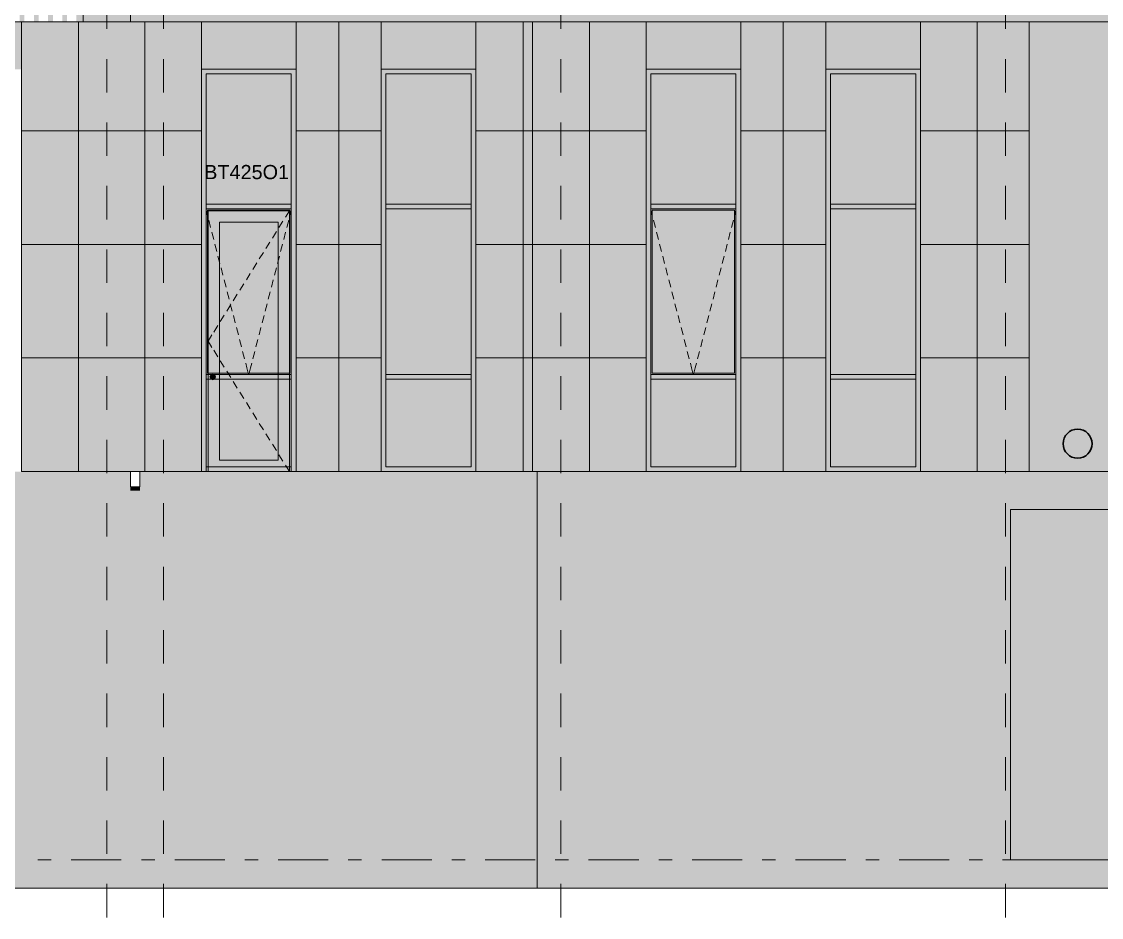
# Model space of a CAD drawing. Header units: millimetres. Extents: x 1499747 to 4230374, y -28481 to 441852.
# Drawn here: x 4117362 to 4128775, y 359120 to 368581 of the extents above; entities that cross this region are included whole.
import ezdxf

# ---------------------------------------------------------------- set-up
doc = ezdxf.new("R2010")
doc.units = ezdxf.units.MM
doc.header["$MEASUREMENT"] = 0
doc.layers.add('Чертеж и Рисунок', color=7, linetype='Continuous')
doc.styles.add('РЎР“Р•РќР•Р\xa0Р\x98Р\xa0_РЎРўР\x98Р›Р¬_2', font='')
doc.styles.get('РЎР“Р•РќР•Р\xa0Р\x98Р\xa0_РЎРўР\x98Р›Р¬_2').set_extended_font_data('GOST Common', italic=True)

# ---------------------------------------------------------------- blocks, each defined once
blk = doc.blocks.new('zw$719B')
at = {"layer": 'Чертеж и Рисунок', "linetype": 'Continuous', "lineweight": 0, "true_color": 0x2e2e2e}
for points in [[(0, 3300), (50, 3300), (50, 4200), (0, 4250)], [(500, 4250), (0, 4250), (50, 4200), (500, 4200)], [(500, 4250), (500, 4200), (950, 4200), (1000, 4250)], [(1000, 3300), (1000, 4250), (950, 4200), (950, 3300)], [(0, 2800), (50, 2800), (50, 3300), (0, 3300)], [(1000, 2800), (1000, 3300), (950, 3300), (950, 2800)], [(0, 2400), (50, 2400), (50, 2800), (0, 2800)], [(500, 2825), (50, 2825), (50, 2775), (500, 2775)], [(50, 2775), (70, 2755), (930, 2755), (950, 2775)], [(50, 0), (70, 0), (70, 2755), (50, 2775)], [(70, 2755), (190, 2635), (810, 2635), (930, 2755)], [(950, 2775), (950, 2825), (500, 2825), (500, 2775)], [(930, 0), (930, 2755), (810, 2635), (810, 120)], [(950, 0), (950, 2775), (930, 2755), (930, 0)], [(1000, 2400), (1000, 2800), (950, 2800), (950, 2400)], [(0, 1000), (50, 1000), (50, 2400), (0, 2400)], [(1000, 1000), (1000, 2400), (950, 2400), (950, 1000)], [(105, 1015), (120, 1021), (120, 1030), (99, 1021)], [(120, 1021), (135, 1015), (141, 1021), (120, 1030)], [(0, 0), (50, 0), (50, 1000), (0, 1000)], [(99, 1000), (105, 1015), (99, 1021), (90, 1000)], [(105, 985), (99, 1000), (90, 1000), (99, 979)], [(104, 1000), (109, 1012), (105, 1015), (99, 1000)], [(109, 989), (104, 1000), (99, 1000), (105, 985)], [(120, 979), (105, 985), (99, 979), (120, 970)], [(109, 1000), (112, 1008), (109, 1012), (104, 1000)], [(112, 992), (109, 1000), (104, 1000), (109, 989)], [(109, 1012), (120, 1016), (120, 1021), (105, 1015)], [(120, 984), (109, 989), (105, 985), (120, 979)], [(112, 1008), (120, 1011), (120, 1016), (109, 1012)], [(120, 989), (112, 992), (109, 989), (120, 984)], [(113, 1008), (110, 1000), (113, 993), (119, 990), (119, 1010)], [(119, 1010), (121, 1010), (120, 1011)], [(122, 1007), (122, 1010), (119, 1010), (119, 1007)], [(122, 1000), (122, 1007), (119, 1007), (119, 1000)], [(122, 993), (122, 1000), (119, 1000), (119, 993)], [(122, 990), (122, 993), (119, 993), (119, 990)], [(119, 990), (120, 990), (121, 990)], [(120, 1016), (132, 1012), (135, 1015), (120, 1021)], [(120, 1011), (128, 1008), (132, 1012), (120, 1016)], [(128, 992), (120, 989), (120, 984), (132, 989)], [(132, 989), (120, 984), (120, 979), (135, 985)], [(135, 985), (120, 979), (120, 970), (141, 979)], [(122, 1010), (122, 990), (127, 993), (131, 1000), (127, 1008)], [(128, 1008), (131, 1000), (136, 1000), (132, 1012)], [(131, 1000), (128, 992), (132, 989), (136, 1000)], [(132, 1012), (136, 1000), (141, 1000), (135, 1015)], [(136, 1000), (132, 989), (135, 985), (141, 1000)], [(135, 1015), (141, 1000), (150, 1000), (141, 1021)], [(141, 1000), (135, 985), (141, 979), (150, 1000)], [(1000, 0), (1000, 1000), (950, 1000), (950, 0)], [(930, 0), (810, 120), (190, 120), (70, 0)]]:
    blk.add_hatch(color=250, dxfattribs=at).paths.add_polyline_path(points)
at = {"layer": 'Чертеж и Рисунок', "linetype": 'Continuous', "lineweight": 0, "true_color": 0x84adf9}
for points in [[(950, 4200), (50, 4200), (50, 2825), (950, 2825), (950, 3300)], [(190, 120), (810, 120), (810, 2635), (190, 2635)]]:
    blk.add_hatch(color=161, dxfattribs=at).paths.add_polyline_path(points)
at = {"layer": 'Чертеж и Рисунок', "linetype": 'Continuous', "lineweight": 0, "true_color": 0x2e2e2e}
h = blk.add_hatch(color=250, dxfattribs=at)
h.paths.add_polyline_path([(70, 2755), (70, 0), (190, 120), (190, 2635)])
h.paths.add_polyline_path([(90, 1000), (99, 1021), (120, 1030), (141, 1021), (150, 1000), (141, 979), (120, 970), (99, 979)], flags=0)
h = blk.add_hatch(color=250, dxfattribs=at)
h.paths.add_polyline_path([(109, 1000), (112, 992), (120, 989), (128, 992), (131, 1000), (128, 1008), (120, 1011), (112, 1008)])
h.paths.add_polyline_path([(110, 1000), (113, 1008), (119, 1010), (119, 1010), (119, 1010), (120, 1011), (121, 1010), (122, 1010), (122, 1010), (127, 1008), (131, 1000), (127, 993), (122, 990), (122, 990), (121, 990), (120, 990), (119, 990), (119, 990), (119, 990), (113, 993)], flags=0)
at = {"layer": 'Чертеж и Рисунок', "color": 7, "linetype": 'Continuous', "lineweight": 5}
for points in [[(0, 0), (0, 4250)], [(0, 4250), (1000, 4250)], [(1000, 4250), (1000, 0)], [(50, 3300), (50, 4200)], [(500, 4200), (50, 4200)], [(950, 4200), (500, 4200)], [(950, 3300), (950, 4200)], [(50, 2825), (50, 3300)], [(950, 2825), (950, 3300)], [(50, 2800), (50, 2825)], [(50, 2825), (500, 2825)], [(50, 2775), (50, 2800)], [(50, 2775), (500, 2775)], [(50, 2400), (50, 2775)], [(930, 2755), (70, 2755)], [(70, 2755), (70, 0)], [(500, 2825), (950, 2825)], [(500, 2775), (950, 2775)], [(930, 0), (930, 2755)], [(950, 2800), (950, 2825)], [(950, 2775), (950, 2800)], [(950, 2400), (950, 2775)], [(190, 2635), (810, 2635)], [(190, 120), (190, 2635)], [(810, 2635), (810, 120)], [(50, 1000), (50, 2400)], [(950, 1000), (950, 2400)], [(120, 1030), (99, 1021)], [(141, 1021), (120, 1030)], [(50, 0), (50, 1000)], [(99, 1021), (90, 1000)], [(90, 1000), (99, 979)], [(99, 979), (120, 970)], [(112, 1008), (109, 1000)], [(109, 1000), (112, 992)], [(113, 1008), (110, 1000)], [(110, 1000), (113, 993)], [(120, 1011), (112, 1008)], [(112, 992), (120, 989)], [(119, 1010), (113, 1008)], [(113, 993), (119, 990)], [(120, 1011), (119, 1010)], [(119, 1007), (119, 1010)], [(119, 1010), (119, 1010)], [(121, 1010), (119, 1010)], [(119, 1000), (119, 1007)], [(119, 993), (119, 1000)], [(119, 990), (119, 993)], [(119, 990), (120, 990)], [(119, 990), (119, 990)], [(121, 990), (119, 990)], [(121, 1010), (120, 1011)], [(128, 1008), (120, 1011)], [(120, 989), (128, 992)], [(120, 990), (121, 990)], [(120, 970), (141, 979)], [(122, 1010), (121, 1010)], [(122, 990), (121, 990)], [(127, 1008), (122, 1010)], [(122, 1007), (122, 1010)], [(122, 1000), (122, 1007)], [(122, 993), (122, 1000)], [(122, 990), (127, 993)], [(122, 990), (122, 993)], [(131, 1000), (127, 1008)], [(127, 993), (131, 1000)], [(131, 1000), (128, 1008)], [(128, 992), (131, 1000)], [(150, 1000), (141, 1021)], [(141, 979), (150, 1000)], [(950, 0), (950, 1000)], [(810, 120), (190, 120)], [(50, 0), (0, 0)], [(50, 0), (70, 0)], [(70, 0), (930, 0)], [(930, 0), (950, 0)], [(950, 0), (1000, 0)]]:
    blk.add_lwpolyline(points, dxfattribs=at)
at = {"layer": 'Чертеж и Рисунок', "color": 23, "linetype": 'Continuous', "lineweight": 5, "true_color": 0xbf8080}
for points in [[(930, 2755), (888, 2687)], [(861, 2645), (819, 2577)], [(792, 2535), (750, 2467)], [(723, 2424), (681, 2356)], [(655, 2314), (612, 2246)], [(586, 2204), (543, 2136)], [(517, 2093), (475, 2026)], [(448, 1983), (406, 1915)], [(379, 1873), (337, 1805)], [(310, 1763), (268, 1695)], [(242, 1652), (199, 1584)], [(173, 1542), (130, 1474)], [(112, 1445), (70, 1378)], [(112, 1310), (70, 1378)], [(173, 1213), (130, 1281)], [(242, 1103), (199, 1171)], [(310, 993), (268, 1060)], [(379, 882), (337, 950)], [(448, 772), (406, 840)], [(517, 662), (475, 730)], [(586, 551), (543, 619)], [(655, 441), (612, 509)], [(723, 331), (681, 399)], [(792, 221), (750, 288)], [(861, 110), (819, 178)], [(930, 0), (888, 68)]]:
    blk.add_lwpolyline(points, dxfattribs=at)
at = {"layer": 'Чертеж и Рисунок', "color": 1, "linetype": 'Continuous', "lineweight": 0}
blk.add_lwpolyline([(247, 0), (388, 0)], dxfattribs=at)

msp = doc.modelspace()

# ---------------------------------------------------------------- hatches: boundary and pattern name
at = {"layer": 'Чертеж и Рисунок', "linetype": 'Continuous', "lineweight": 0, "true_color": 0xffffff}
for points in [[(4105092.69986, 369078.36428), (4105023.09975, 369078.36428), (4105023.09975, 368578.36352), (4118012.7196, 368578.36352), (4118012.7196, 369078.36428), (4117942.71949, 369078.36428), (4117942.71949, 368583.76352), (4117842.71934, 368583.76352), (4117842.71934, 369078.36428), (4117792.71926, 369078.36428), (4117792.71926, 368583.76352), (4117692.71911, 368583.76352), (4117692.71911, 369078.36428), (4117642.71903, 369078.36428), (4117642.71903, 368583.76352), (4117542.71888, 368583.76352), (4117542.71888, 369078.36428), (4117492.7188, 369078.36428), (4117492.7188, 368583.76352), (4117392.71865, 368583.76352), (4117392.71865, 369078.36428), (4117342.71857, 369078.36428), (4117342.71857, 368583.76352), (4117242.71842, 368583.76352), (4117242.71842, 369078.36428), (4117192.71835, 369078.36428), (4117192.71835, 368583.76352), (4117092.71819, 368583.76352), (4117092.71819, 369078.36428), (4117042.71812, 369078.36428), (4117042.71812, 368583.76352), (4116942.71796, 368583.76352), (4116942.71796, 369078.36428), (4116892.71789, 369078.36428), (4116892.71789, 368583.76352), (4116792.71773, 368583.76352), (4116792.71773, 369078.36428), (4116742.71766, 369078.36428), (4116742.71766, 368583.76352), (4116642.71751, 368583.76352), (4116642.71751, 369078.36428), (4116592.71743, 369078.36428), (4116592.71743, 368583.76352), (4116492.71728, 368583.76352), (4116492.71728, 369078.36428), (4116442.7172, 369078.36428), (4116442.7172, 368583.76352), (4116342.71705, 368583.76352), (4116342.71705, 369078.36428), (4116292.71697, 369078.36428), (4116292.71697, 368583.76352), (4116192.71682, 368583.76352), (4116192.71682, 369078.36428), (4116142.71674, 369078.36428), (4116142.71674, 368583.76352), (4116042.71659, 368583.76352), (4116042.71659, 369078.36428), (4115992.71651, 369078.36428), (4115992.71651, 368583.76352), (4115892.71636, 368583.76352), (4115892.71636, 369078.36428), (4115842.71628, 369078.36428), (4115842.71628, 368583.76352), (4115742.71613, 368583.76352), (4115742.71613, 369078.36428), (4115692.71605, 369078.36428), (4115692.71605, 368583.76352), (4115592.7159, 368583.76352), (4115592.7159, 369078.36428), (4115542.71582, 369078.36428), (4115542.71582, 368583.76352), (4115442.71567, 368583.76352), (4115442.71567, 369078.36428), (4115392.7156, 369078.36428), (4115392.7156, 368583.76352), (4115292.71544, 368583.76352), (4115292.71544, 369078.36428), (4115242.71537, 369078.36428), (4115242.71537, 368583.76352), (4115142.71521, 368583.76352), (4115142.71521, 369078.36428), (4115092.71514, 369078.36428), (4115092.71514, 368583.76352), (4114992.71498, 368583.76352), (4114992.71498, 369078.36428), (4114942.71491, 369078.36428), (4114942.71491, 368583.76352), (4114842.71476, 368583.76352), (4114842.71476, 369078.36428), (4114792.71468, 369078.36428), (4114792.71468, 368583.76352), (4114692.71453, 368583.76352), (4114692.71453, 369078.36428), (4114642.71445, 369078.36428), (4114642.71445, 368583.76352), (4114542.7143, 368583.76352), (4114542.7143, 369078.36428), (4114492.71422, 369078.36428), (4114492.71422, 368583.76352), (4114392.71407, 368583.76352), (4114392.71407, 369078.36428), (4114342.71399, 369078.36428), (4114342.71399, 368583.76352), (4114242.71384, 368583.76352), (4114242.71384, 369078.36428), (4114192.71376, 369078.36428), (4114192.71376, 368583.76352), (4114092.71361, 368583.76352), (4114092.71361, 369078.36428), (4114042.71353, 369078.36428), (4114042.71353, 368583.76352), (4113942.71338, 368583.76352), (4113942.71338, 369078.36428), (4113892.7133, 369078.36428), (4113892.7133, 368583.76352), (4113792.71315, 368583.76352), (4113792.71315, 369078.36428), (4113742.71307, 369078.36428), (4113742.71307, 368583.76352), (4113642.71292, 368583.76352), (4113642.71292, 369078.36428), (4113592.71285, 369078.36428), (4113592.71285, 368583.76352), (4113492.71269, 368583.76352), (4113492.71269, 369078.36428), (4113442.71262, 369078.36428), (4113442.71262, 368583.76352), (4113342.71246, 368583.76352), (4113342.71246, 369078.36428), (4113292.71239, 369078.36428), (4113292.71239, 368583.76352), (4113192.71223, 368583.76352), (4113192.71223, 369078.36428), (4113142.71216, 369078.36428), (4113142.71216, 368583.76352), (4113042.71201, 368583.76352), (4113042.71201, 369078.36428), (4112992.71193, 369078.36428), (4112992.71193, 368583.76352), (4112892.71178, 368583.76352), (4112892.71178, 369078.36428), (4112842.7117, 369078.36428), (4112842.7117, 368583.76352), (4112742.71155, 368583.76352), (4112742.71155, 369078.36428), (4112692.71147, 369078.36428), (4112692.71147, 368583.76352), (4112592.71132, 368583.76352), (4112592.71132, 369078.36428), (4112542.71124, 369078.36428), (4112542.71124, 368583.76352), (4112442.71109, 368583.76352), (4112442.71109, 369078.36428), (4112392.71101, 369078.36428), (4112392.71101, 368583.76352), (4112292.71086, 368583.76352), (4112292.71086, 369078.36428), (4112242.71078, 369078.36428), (4112242.71078, 368583.76352), (4112142.71063, 368583.76352), (4112142.71063, 369078.36428), (4112092.71055, 369078.36428), (4112092.71055, 368583.76352), (4111992.7104, 368583.76352), (4111992.7104, 369078.36428), (4111942.71032, 369078.36428), (4111942.71032, 368583.76352), (4111842.71017, 368583.76352), (4111842.71017, 369078.36428), (4111792.7101, 369078.36428), (4111792.7101, 368583.76352), (4111692.70994, 368583.76352), (4111692.70994, 369078.36428), (4111642.70987, 369078.36428), (4111642.70987, 368583.76352), (4111542.70971, 368583.76352), (4111542.70971, 369078.36428), (4111492.70964, 369078.36428), (4111492.70964, 368583.76352), (4111392.70948, 368583.76352), (4111392.70948, 369078.36428), (4111342.70941, 369078.36428), (4111342.70941, 368583.76352), (4111242.70926, 368583.76352), (4111242.70926, 369078.36428), (4111192.70918, 369078.36428), (4111192.70918, 368583.76352), (4111092.70903, 368583.76352), (4111092.70903, 369078.36428), (4111042.70895, 369078.36428), (4111042.70895, 368583.76352), (4110942.7088, 368583.76352), (4110942.7088, 369078.36428), (4110892.70872, 369078.36428), (4110892.70872, 368583.76352), (4110792.70857, 368583.76352), (4110792.70857, 369078.36428), (4110742.70849, 369078.36428), (4110742.70849, 368583.76352), (4110642.70834, 368583.76352), (4110642.70834, 369078.36428), (4110592.70826, 369078.36428), (4110592.70826, 368583.76352), (4110492.70811, 368583.76352), (4110492.70811, 369078.36428), (4110442.70803, 369078.36428), (4110442.70803, 368583.76352), (4110342.70788, 368583.76352), (4110342.70788, 369078.36428), (4110292.7078, 369078.36428), (4110292.7078, 368583.76352), (4110192.70765, 368583.76352), (4110192.70765, 369078.36428), (4110142.70757, 369078.36428), (4110142.70757, 368583.76352), (4110042.70742, 368583.76352), (4110042.70742, 369078.36428), (4109992.70735, 369078.36428), (4109992.70735, 368583.76352), (4109892.70719, 368583.76352), (4109892.70719, 369078.36428), (4109842.70712, 369078.36428), (4109842.70712, 368583.76352), (4109742.70696, 368583.76352), (4109742.70696, 369078.36428), (4109692.70689, 369078.36428), (4109692.70689, 368583.76352), (4109592.70673, 368583.76352), (4109592.70673, 369078.36428), (4109542.70666, 369078.36428), (4109542.70666, 368583.76352), (4109442.70651, 368583.76352), (4109442.70651, 369078.36428), (4109392.70643, 369078.36428), (4109392.70643, 368583.76352), (4109292.70628, 368583.76352), (4109292.70628, 369078.36428), (4109242.7062, 369078.36428), (4109242.7062, 368583.76352), (4109142.70605, 368583.76352), (4109142.70605, 369078.36428), (4109092.70597, 369078.36428), (4109092.70597, 368583.76352), (4108992.70582, 368583.76352), (4108992.70582, 369078.36428), (4108942.70574, 369078.36428), (4108942.70574, 368583.76352), (4108842.70559, 368583.76352), (4108842.70559, 369078.36428), (4108792.70551, 369078.36428), (4108792.70551, 368583.76352), (4108692.70536, 368583.76352), (4108692.70536, 369078.36428), (4108642.70528, 369078.36428), (4108642.70528, 368583.76352), (4108542.70513, 368583.76352), (4108542.70513, 369078.36428), (4108492.70505, 369078.36428), (4108492.70505, 368583.76352), (4108392.7049, 368583.76352), (4108392.7049, 369078.36428), (4108342.70482, 369078.36428), (4108342.70482, 368583.76352), (4108242.70467, 368583.76352), (4108242.70467, 369078.36428), (4108192.7046, 369078.36428), (4108192.7046, 368583.76352), (4108092.70444, 368583.76352), (4108092.70444, 369078.36428), (4108042.70437, 369078.36428), (4108042.70437, 368583.76352), (4107942.70421, 368583.76352), (4107942.70421, 369078.36428), (4107892.70414, 369078.36428), (4107892.70414, 368583.76352), (4107792.70398, 368583.76352), (4107792.70398, 369078.36428), (4107742.70391, 369078.36428), (4107742.70391, 368583.76352), (4107642.70376, 368583.76352), (4107642.70376, 369078.36428), (4107592.70368, 369078.36428), (4107592.70368, 368583.76352), (4107492.70353, 368583.76352), (4107492.70353, 369078.36428), (4107442.70345, 369078.36428), (4107442.70345, 368583.76352), (4107342.7033, 368583.76352), (4107342.7033, 369078.36428), (4107292.70322, 369078.36428), (4107292.70322, 368583.76352), (4107192.70307, 368583.76352), (4107192.70307, 369078.36428), (4107142.70299, 369078.36428), (4107142.70299, 368583.76352), (4107042.70284, 368583.76352), (4107042.70284, 369078.36428), (4106992.70276, 369078.36428), (4106992.70276, 368583.76352), (4106892.70261, 368583.76352), (4106892.70261, 369078.36428), (4106842.70253, 369078.36428), (4106842.70253, 368583.76352), (4106742.70238, 368583.76352), (4106742.70238, 369078.36428), (4106692.7023, 369078.36428), (4106692.7023, 368583.76352), (4106592.70215, 368583.76352), (4106592.70215, 369078.36428), (4106542.70207, 369078.36428), (4106542.70207, 368583.76352), (4106442.70192, 368583.76352), (4106442.70192, 369078.36428), (4106392.70185, 369078.36428), (4106392.70185, 368583.76352), (4106292.70169, 368583.76352), (4106292.70169, 369078.36428), (4106242.70162, 369078.36428), (4106242.70162, 368583.76352), (4106142.70146, 368583.76352), (4106142.70146, 369078.36428), (4106092.70139, 369078.36428), (4106092.70139, 368583.76352), (4105992.70123, 368583.76352), (4105992.70123, 369078.36428), (4105942.70116, 369078.36428), (4105942.70116, 368583.76352), (4105842.70101, 368583.76352), (4105842.70101, 369078.36428), (4105792.70093, 369078.36428), (4105792.70093, 368583.76352), (4105692.70078, 368583.76352), (4105692.70078, 369078.36428), (4105642.7007, 369078.36428), (4105642.7007, 368583.76352), (4105542.70055, 368583.76352), (4105542.70055, 369078.36428), (4105492.70047, 369078.36428), (4105492.70047, 368583.76352), (4105392.70032, 368583.76352), (4105392.70032, 369078.36428), (4105342.70024, 369078.36428), (4105342.70024, 368583.76352), (4105242.70009, 368583.76352), (4105242.70009, 369078.36428), (4105192.70001, 369078.36428), (4105192.70001, 368583.76352), (4105092.69986, 368583.76352)], [(4146782.76355, 369078.36428), (4118512.72036, 369078.36428), (4118512.72036, 368578.36352), (4146782.76355, 368578.36352)], [(4128012.73488, 368578.36352), (4128012.73488, 363828.35626), (4129012.7364, 363828.35626), (4129012.7364, 368578.36352)]]:
    msp.add_hatch(color=7, dxfattribs=at).paths.add_polyline_path(points)
at = {"layer": 'Чертеж и Рисунок', "linetype": 'Continuous', "lineweight": 0, "true_color": 0x2e2e2e}
for points in [[(4118512.72036, 368578.36352), (4118512.72036, 369078.36428), (4118012.7196, 369078.36428), (4118012.7196, 368578.36352)], [(4119262.72151, 368078.36275), (4119312.72158, 368028.36268), (4120212.72296, 368028.36268), (4120262.72304, 368078.36275)], [(4119312.72158, 368028.36268), (4119262.72151, 368078.36275), (4119262.72151, 366628.36054), (4119312.72158, 366628.36054)], [(4120262.72304, 366628.36054), (4120262.72304, 368078.36275), (4120212.72296, 368028.36268), (4120212.72296, 366628.36054)], [(4122162.72594, 368078.36275), (4121162.72441, 368078.36275), (4121212.72449, 368028.36268), (4122112.72586, 368028.36268)], [(4121162.72441, 368078.36275), (4121162.72441, 366628.36054), (4121212.72449, 366628.36054), (4121212.72449, 368028.36268)], [(4122162.72594, 366628.36054), (4122162.72594, 368078.36275), (4122112.72586, 368028.36268), (4122112.72586, 366628.36054)], [(4124962.73022, 368078.36275), (4123962.72869, 368078.36275), (4124012.72876, 368028.36268), (4124912.73014, 368028.36268)], [(4123962.72869, 366628.36054), (4124012.72876, 366628.36054), (4124012.72876, 368028.36268), (4123962.72869, 368078.36275)], [(4124962.73022, 366628.36054), (4124962.73022, 368078.36275), (4124912.73014, 368028.36268), (4124912.73014, 366628.36054)], [(4125862.43159, 368078.36275), (4125912.43167, 368028.36268), (4126812.43304, 368028.36268), (4126862.43312, 368078.36275)], [(4125862.43159, 366628.36054), (4125912.43167, 366628.36054), (4125912.43167, 368028.36268), (4125862.43159, 368078.36275)], [(4126862.43312, 366628.36054), (4126862.43312, 368078.36275), (4126812.43304, 368028.36268), (4126812.43304, 366628.36054)], [(4119312.72158, 366628.36054), (4119262.72151, 366628.36054), (4119262.72151, 364828.35779), (4119312.72158, 364828.35779)], [(4119312.72158, 366603.3605), (4120212.72296, 366603.3605), (4120212.72296, 366653.36058), (4119312.72158, 366653.36058)], [(4120262.72304, 364828.35779), (4120262.72304, 366628.36054), (4120212.72296, 366628.36054), (4120212.72296, 364828.35779)], [(4121162.72441, 366628.36054), (4121162.72441, 364828.35779), (4121212.72449, 364828.35779), (4121212.72449, 366628.36054)], [(4121212.72449, 366653.36058), (4121212.72449, 366603.3605), (4122112.72586, 366603.3605), (4122112.72586, 366653.36058)], [(4122162.72594, 364828.35779), (4122162.72594, 366628.36054), (4122112.72586, 366628.36054), (4122112.72586, 364828.35779)], [(4123962.72869, 364828.35779), (4124012.72876, 364828.35779), (4124012.72876, 366628.36054), (4123962.72869, 366628.36054)], [(4124012.72876, 366603.3605), (4124912.73014, 366603.3605), (4124912.73014, 366653.36058), (4124012.72876, 366653.36058)], [(4124962.73022, 364828.35779), (4124962.73022, 366628.36054), (4124912.73014, 366628.36054), (4124912.73014, 364828.35779)], [(4125862.43159, 364828.35779), (4125912.43167, 364828.35779), (4125912.43167, 366628.36054), (4125862.43159, 366628.36054)], [(4125912.43167, 366653.36058), (4125912.43167, 366603.3605), (4126812.43304, 366603.3605), (4126812.43304, 366653.36058)], [(4126862.43312, 364828.35779), (4126862.43312, 366628.36054), (4126812.43304, 366628.36054), (4126812.43304, 364828.35779)], [(4119312.72158, 364803.35775), (4120212.72296, 364803.35775), (4120212.72296, 364853.35783), (4119312.72158, 364853.35783)], [(4121212.72449, 364853.35783), (4121212.72449, 364803.35775), (4122112.72586, 364803.35775), (4122112.72586, 364853.35783)], [(4124012.72876, 364853.35783), (4124012.72876, 364803.35775), (4124912.73014, 364803.35775), (4124912.73014, 364853.35783)], [(4125912.43167, 364853.35783), (4125912.43167, 364803.35775), (4126812.43304, 364803.35775), (4126812.43304, 364853.35783)], [(4119312.72158, 364828.35779), (4119262.72151, 364828.35779), (4119262.72151, 363828.35626), (4119312.72158, 363878.35634)], [(4120262.72304, 364828.35779), (4120212.72296, 364828.35779), (4120212.72296, 363878.35634), (4120262.72304, 363828.35626)], [(4121162.72441, 364828.35779), (4121162.72441, 363828.35626), (4121212.72449, 363878.35634), (4121212.72449, 364828.35779)], [(4122162.72594, 364828.35779), (4122112.72586, 364828.35779), (4122112.72586, 363878.35634), (4122162.72594, 363828.35626)], [(4123962.72869, 364828.35779), (4123962.72869, 363828.35626), (4124012.72876, 363878.35634), (4124012.72876, 364828.35779)], [(4124962.73022, 364828.35779), (4124912.73014, 364828.35779), (4124912.73014, 363878.35634), (4124962.73022, 363828.35626)], [(4125862.43159, 364828.35779), (4125862.43159, 363828.35626), (4125912.43167, 363878.35634), (4125912.43167, 364828.35779)], [(4126862.43312, 364828.35779), (4126812.43304, 364828.35779), (4126812.43304, 363878.35634), (4126862.43312, 363828.35626)], [(4119262.72151, 363828.35626), (4120262.72304, 363828.35626), (4120212.72296, 363878.35634), (4119312.72158, 363878.35634)], [(4121162.72441, 363828.35626), (4122162.72594, 363828.35626), (4122112.72586, 363878.35634), (4121212.72449, 363878.35634)], [(4123962.72869, 363828.35626), (4124962.73022, 363828.35626), (4124912.73014, 363878.35634), (4124012.72876, 363878.35634)], [(4125862.43159, 363828.35626), (4126862.43312, 363828.35626), (4126812.43304, 363878.35634), (4125912.43167, 363878.35634)]]:
    msp.add_hatch(color=250, dxfattribs=at).paths.add_polyline_path(points)
at = {"layer": 'Чертеж и Рисунок', "linetype": 'Continuous', "lineweight": 0, "true_color": 0x868d8e}
for points in [[(4113237.7123, 363828.35626), (4114462.21417, 363828.35626), (4114462.21417, 368078.36275), (4115462.2157, 368078.36275), (4115462.2157, 363828.35626), (4116362.21708, 363828.35626), (4116362.21708, 368078.36275), (4117362.2186, 368078.36275), (4117362.2186, 363828.35626), (4119262.72151, 363828.35626), (4119262.72151, 368078.36275), (4120262.72304, 368078.36275), (4120262.72304, 363828.35626), (4121162.72441, 363828.35626), (4121162.72441, 368078.36275), (4122162.72594, 368078.36275), (4122162.72594, 363828.35626), (4122662.7267, 363828.35626), (4122662.7267, 368578.36352), (4113237.7123, 368578.36352)], [(4128012.73488, 368578.36352), (4122662.7267, 368578.36352), (4122662.7267, 363828.35626), (4123962.72869, 363828.35626), (4123962.72869, 368078.36275), (4124962.73022, 368078.36275), (4124962.73022, 363828.35626), (4125862.43159, 363828.35626), (4125862.43159, 368078.36275), (4126862.43312, 368078.36275), (4126862.43312, 363828.35626), (4128012.73488, 363828.35626)]]:
    msp.add_hatch(color=252, dxfattribs=at).paths.add_polyline_path(points)
at = {"layer": 'Чертеж и Рисунок', "linetype": 'Continuous', "lineweight": 0, "true_color": 0x84adf9}
for points in [[(4119312.72158, 368028.36268), (4119312.72158, 366653.36058), (4120212.72296, 366653.36058), (4120212.72296, 368028.36268)], [(4121212.72449, 368028.36268), (4121212.72449, 366653.36058), (4122112.72586, 366653.36058), (4122112.72586, 368028.36268)], [(4124012.72876, 368028.36268), (4124012.72876, 366653.36058), (4124912.73014, 366653.36058), (4124912.73014, 368028.36268)], [(4125912.43167, 366653.36058), (4126812.43304, 366653.36058), (4126812.43304, 368028.36268), (4125912.43167, 368028.36268)], [(4119327.72161, 364868.35785), (4120197.72294, 364868.35785), (4120197.72294, 366588.36048), (4119327.72161, 366588.36048)], [(4119327.72161, 364868.35785), (4120197.72294, 364868.35785), (4120197.72294, 366588.36048), (4119327.72161, 366588.36048)], [(4121212.72449, 364853.35783), (4122112.72586, 364853.35783), (4122112.72586, 366603.3605), (4121212.72449, 366603.3605)], [(4124897.73012, 364868.35785), (4124897.73012, 366588.36048), (4124027.72879, 366588.36048), (4124027.72879, 364868.35785)], [(4126812.43304, 366603.3605), (4125912.43167, 366603.3605), (4125912.43167, 364853.35783), (4126812.43304, 364853.35783)], [(4119312.72158, 364803.35775), (4119312.72158, 363878.35634), (4120212.72296, 363878.35634), (4120212.72296, 364803.35775)], [(4121212.72449, 363878.35634), (4122112.72586, 363878.35634), (4122112.72586, 364803.35775), (4121212.72449, 364803.35775)], [(4124012.72876, 363878.35634), (4124912.73014, 363878.35634), (4124912.73014, 364803.35775), (4124012.72876, 364803.35775)], [(4125912.43167, 364803.35775), (4125912.43167, 363878.35634), (4126812.43304, 363878.35634), (4126812.43304, 364803.35775)]]:
    msp.add_hatch(color=161, dxfattribs=at).paths.add_polyline_path(points)
at = {"layer": 'Чертеж и Рисунок', "linetype": 'Continuous', "lineweight": 0, "true_color": 0xf7fdff}
for points in [[(4119312.72158, 366603.3605), (4119312.72158, 364853.35783), (4119327.72161, 364868.35785), (4119327.72161, 366588.36048)], [(4120212.72296, 366603.3605), (4119312.72158, 366603.3605), (4119327.72161, 366588.36048), (4120197.72294, 366588.36048)], [(4120197.72294, 364868.35785), (4120212.72296, 364853.35783), (4120212.72296, 366603.3605), (4120197.72294, 366588.36048)], [(4124012.72876, 366603.3605), (4124012.72876, 364853.35783), (4124027.72879, 364868.35785), (4124027.72879, 366588.36048)], [(4124912.73014, 366603.3605), (4124012.72876, 366603.3605), (4124027.72879, 366588.36048), (4124897.73012, 366588.36048)], [(4124897.73012, 364868.35785), (4124912.73014, 364853.35783), (4124912.73014, 366603.3605), (4124897.73012, 366588.36048)], [(4119312.72158, 364853.35783), (4120212.72296, 364853.35783), (4120197.72294, 364868.35785), (4119327.72161, 364868.35785)], [(4124027.72879, 364868.35785), (4124012.72876, 364853.35783), (4124912.73014, 364853.35783), (4124897.73012, 364868.35785)]]:
    msp.add_hatch(color=7, dxfattribs=at).paths.add_polyline_path(points)
at = {"layer": 'Чертеж и Рисунок', "linetype": 'Continuous', "lineweight": 0, "true_color": 0x7f7f7f}
for points in [[(4113887.7133, 363628.35595), (4118012.7196, 363628.35595), (4118012.7196, 363828.35626), (4113887.7133, 363828.35626)], [(4118012.7196, 363828.35626), (4118012.7196, 359728.35), (4118512.72036, 359728.35), (4118512.72036, 363828.35626)], [(4118612.72051, 363828.35626), (4118612.72051, 359728.35), (4119112.72128, 359728.35), (4119112.72128, 363828.35626)], [(4119112.72128, 363628.35595), (4122812.72693, 363628.35595), (4122812.72693, 363828.35626), (4119112.72128, 363828.35626)], [(4122812.72693, 363828.35626), (4122812.72693, 359728.35), (4123312.7277, 359728.35), (4123312.7277, 363828.35626)], [(4123312.7277, 363628.35595), (4127412.73396, 363628.35595), (4127412.73396, 363828.35626), (4123312.7277, 363828.35626)], [(4127412.73396, 363828.35626), (4127412.73396, 359728.35), (4127812.73457, 359728.35), (4127812.73457, 363828.35626)], [(4130512.7387, 363828.35626), (4127812.73457, 363828.35626), (4127812.73457, 363628.35595), (4130512.7387, 363628.35595)], [(4113887.7133, 363628.35595), (4113887.7133, 363428.35565), (4118012.7196, 363428.35565), (4118012.7196, 363628.35595)], [(4118512.72036, 363628.35595), (4118612.72051, 363628.35595), (4118612.72051, 363668.35602), (4118512.72036, 363668.35602)], [(4118512.72036, 363428.35565), (4118612.72051, 363428.35565), (4118612.72051, 363628.35595), (4118512.72036, 363628.35595)], [(4119112.72128, 363428.35565), (4122812.52693, 363428.35565), (4122812.52693, 363628.35595), (4119112.72128, 363628.35595)], [(4122812.52693, 363428.35565), (4122812.72693, 363428.35565), (4122812.72693, 363628.35595), (4122812.52693, 363628.35595)], [(4123312.7277, 363428.35565), (4127412.73396, 363428.35565), (4127412.73396, 363628.35595), (4123312.7277, 363628.35595)], [(4130512.7387, 363628.35595), (4127812.73457, 363628.35595), (4127812.73457, 363428.35565), (4130512.7387, 363428.35565)], [(4113887.7133, 359728.35), (4118012.7196, 359728.35), (4118012.7196, 363428.35565), (4113887.7133, 363428.35565)], [(4118512.72036, 359728.35), (4118612.72051, 359728.35), (4118612.72051, 363428.35565), (4118512.72036, 363428.35565)], [(4119112.72128, 359728.35), (4122812.72693, 359728.35), (4122812.72693, 363428.35565), (4119112.72128, 363428.35565)], [(4123312.7277, 363428.35565), (4123312.7277, 359728.35), (4127412.73396, 359728.35), (4127412.73396, 363428.35565)], [(4127812.73457, 359728.35), (4130512.7387, 359728.35), (4130512.7387, 363428.35565), (4127812.73457, 363428.35565)], [(4103912.66806, 359428.34954), (4115462.4157, 359428.34954), (4122812.72693, 359428.34954), (4122812.72693, 359728.35), (4103912.66806, 359728.35)], [(4122812.72693, 359428.34954), (4157512.67995, 359428.34954), (4157512.67995, 359728.35), (4122812.72693, 359728.35)]]:
    msp.add_hatch(color=8, dxfattribs=at).paths.add_polyline_path(points)

# ---------------------------------------------------------------- linework, layer by layer
at = {"color": 4, "lineweight": 30}
msp.add_circle((4128523.22532, 364122.94576), 153.33953, dxfattribs=at)
at = {"layer": 'Чертеж и Рисунок', "color": 7, "linetype": 'Continuous', "lineweight": 5}
for points in [[(4118012.7196, 369078.36428), (4118012.7196, 368578.36352)], [(4118512.72036, 369078.36428), (4118512.72036, 368578.36352)], [(4118012.7196, 368578.36352), (4118512.72036, 368578.36352)], [(4122662.7267, 368578.36352), (4122662.7267, 363828.35626)], [(4128012.73488, 363828.35626), (4128012.73488, 368578.36352)], [(4119262.72151, 363828.35626), (4119262.72151, 368078.36275)], [(4119262.72151, 368078.36275), (4120262.72304, 368078.36275)], [(4121162.72441, 363828.35626), (4121162.72441, 368078.36275)], [(4121162.72441, 368078.36275), (4122162.72594, 368078.36275)], [(4123962.72869, 363828.35626), (4123962.72869, 368078.36275)], [(4123962.72869, 368078.36275), (4124962.73022, 368078.36275)], [(4124962.73022, 368078.36275), (4124962.73022, 363828.35626)], [(4125862.43159, 363828.35626), (4125862.43159, 368078.36275)], [(4125862.43159, 368078.36275), (4126862.43312, 368078.36275)], [(4120212.72296, 368028.36268), (4119312.72158, 368028.36268)], [(4119312.72158, 366653.36058), (4119312.72158, 368028.36268)], [(4120212.72296, 366653.36058), (4120212.72296, 368028.36268)], [(4122112.72586, 368028.36268), (4121212.72449, 368028.36268)], [(4121212.72449, 366653.36058), (4121212.72449, 368028.36268)], [(4122112.72586, 366653.36058), (4122112.72586, 368028.36268)], [(4124912.73014, 368028.36268), (4124012.72876, 368028.36268)], [(4124012.72876, 366653.36058), (4124012.72876, 368028.36268)], [(4124912.73014, 366653.36058), (4124912.73014, 368028.36268)], [(4126812.43304, 368028.36268), (4125912.43167, 368028.36268)], [(4125912.43167, 366653.36058), (4125912.43167, 368028.36268)], [(4126812.43304, 366653.36058), (4126812.43304, 368028.36268)], [(4119312.72158, 366628.36054), (4119312.72158, 366653.36058)], [(4120212.72296, 366653.36058), (4119312.72158, 366653.36058)], [(4119312.72158, 366603.3605), (4119312.72158, 366628.36054)], [(4119312.72158, 364853.35783), (4119312.72158, 366603.3605)], [(4120212.72296, 366603.3605), (4119312.72158, 366603.3605)], [(4120197.72294, 366588.36048), (4119327.72161, 366588.36048)], [(4119327.72161, 366588.36048), (4119327.72161, 364868.35785)], [(4120197.72294, 364868.35785), (4120197.72294, 366588.36048)], [(4120212.72296, 366628.36054), (4120212.72296, 366653.36058)], [(4120212.72296, 366603.3605), (4120212.72296, 366628.36054)], [(4120212.72296, 364853.35783), (4120212.72296, 366603.3605)], [(4121212.72449, 366628.36054), (4121212.72449, 366653.36058)], [(4122112.72586, 366653.36058), (4121212.72449, 366653.36058)], [(4121212.72449, 366603.3605), (4121212.72449, 366628.36054)], [(4121212.72449, 364853.35783), (4121212.72449, 366603.3605)], [(4122112.72586, 366603.3605), (4121212.72449, 366603.3605)], [(4122112.72586, 366628.36054), (4122112.72586, 366653.36058)], [(4122112.72586, 366603.3605), (4122112.72586, 366628.36054)], [(4122112.72586, 364853.35783), (4122112.72586, 366603.3605)], [(4124012.72876, 366628.36054), (4124012.72876, 366653.36058)], [(4124912.73014, 366653.36058), (4124012.72876, 366653.36058)], [(4124012.72876, 366603.3605), (4124012.72876, 366628.36054)], [(4124012.72876, 364853.35783), (4124012.72876, 366603.3605)], [(4124912.73014, 366603.3605), (4124012.72876, 366603.3605)], [(4124897.73012, 366588.36048), (4124027.72879, 366588.36048)], [(4124027.72879, 366588.36048), (4124027.72879, 364868.35785)], [(4124897.73012, 364868.35785), (4124897.73012, 366588.36048)], [(4124912.73014, 366628.36054), (4124912.73014, 366653.36058)], [(4124912.73014, 366603.3605), (4124912.73014, 366628.36054)], [(4124912.73014, 364853.35783), (4124912.73014, 366603.3605)], [(4125912.43167, 366628.36054), (4125912.43167, 366653.36058)], [(4126812.43304, 366653.36058), (4125912.43167, 366653.36058)], [(4125912.43167, 366603.3605), (4125912.43167, 366628.36054)], [(4125912.43167, 364853.35783), (4125912.43167, 366603.3605)], [(4126812.43304, 366603.3605), (4125912.43167, 366603.3605)], [(4126812.43304, 366628.36054), (4126812.43304, 366653.36058)], [(4126812.43304, 366603.3605), (4126812.43304, 366628.36054)], [(4126812.43304, 364853.35783), (4126812.43304, 366603.3605)], [(4119312.72158, 364828.35779), (4119312.72158, 364853.35783)], [(4120212.72296, 364853.35783), (4119312.72158, 364853.35783)], [(4119327.72161, 364868.35785), (4120197.72294, 364868.35785)], [(4120212.72296, 364828.35779), (4120212.72296, 364853.35783)], [(4121212.72449, 364828.35779), (4121212.72449, 364853.35783)], [(4122112.72586, 364853.35783), (4121212.72449, 364853.35783)], [(4122112.72586, 364828.35779), (4122112.72586, 364853.35783)], [(4124012.72876, 364828.35779), (4124012.72876, 364853.35783)], [(4124912.73014, 364853.35783), (4124012.72876, 364853.35783)], [(4124027.72879, 364868.35785), (4124897.73012, 364868.35785)], [(4124912.73014, 364828.35779), (4124912.73014, 364853.35783)], [(4125912.43167, 364828.35779), (4125912.43167, 364853.35783)], [(4126812.43304, 364853.35783), (4125912.43167, 364853.35783)], [(4126812.43304, 364828.35779), (4126812.43304, 364853.35783)], [(4119312.72158, 364803.35775), (4119312.72158, 364828.35779)], [(4119312.72158, 363878.35634), (4119312.72158, 364803.35775)], [(4120212.72296, 364803.35775), (4119312.72158, 364803.35775)], [(4120212.72296, 364803.35775), (4119312.72158, 364803.35775)], [(4120212.72296, 364803.35775), (4120212.72296, 364828.35779)], [(4120212.72296, 363878.35634), (4120212.72296, 364803.35775)], [(4121212.72449, 364803.35775), (4121212.72449, 364828.35779)], [(4121212.72449, 363878.35634), (4121212.72449, 364803.35775)], [(4122112.72586, 364803.35775), (4121212.72449, 364803.35775)], [(4122112.72586, 364803.35775), (4122112.72586, 364828.35779)], [(4122112.72586, 363878.35634), (4122112.72586, 364803.35775)], [(4124012.72876, 364803.35775), (4124012.72876, 364828.35779)], [(4124012.72876, 363878.35634), (4124012.72876, 364803.35775)], [(4124912.73014, 364803.35775), (4124012.72876, 364803.35775)], [(4124912.73014, 364803.35775), (4124912.73014, 364828.35779)], [(4124912.73014, 363878.35634), (4124912.73014, 364803.35775)], [(4125912.43167, 364803.35775), (4125912.43167, 364828.35779)], [(4125912.43167, 363878.35634), (4125912.43167, 364803.35775)], [(4126812.43304, 364803.35775), (4125912.43167, 364803.35775)], [(4126812.43304, 364803.35775), (4126812.43304, 364828.35779)], [(4126812.43304, 363878.35634), (4126812.43304, 364803.35775)], [(4117362.2186, 363828.35626), (4119262.72151, 363828.35626)], [(4120262.72304, 363828.35626), (4119262.72151, 363828.35626)], [(4120212.72296, 363878.35634), (4119312.72158, 363878.35634)], [(4120262.72304, 363828.35626), (4121162.72441, 363828.35626)], [(4122162.72594, 363828.35626), (4121162.72441, 363828.35626)], [(4122112.72586, 363878.35634), (4121212.72449, 363878.35634)], [(4122162.72594, 363828.35626), (4122662.7267, 363828.35626)], [(4122662.7267, 363828.35626), (4123962.72869, 363828.35626)], [(4124962.73022, 363828.35626), (4123962.72869, 363828.35626)], [(4124912.73014, 363878.35634), (4124012.72876, 363878.35634)], [(4124962.73022, 363828.35626), (4125862.43159, 363828.35626)], [(4126862.43312, 363828.35626), (4125862.43159, 363828.35626)], [(4126812.43304, 363878.35634), (4125912.43167, 363878.35634)], [(4126862.43312, 363828.35626), (4128012.73488, 363828.35626)], [(4128012.73488, 363828.35626), (4129012.7364, 363828.35626)]]:
    msp.add_lwpolyline(points, dxfattribs=at)
at = {"layer": 'Чертеж и Рисунок', "color": 8, "linetype": 'Continuous', "lineweight": 15}
for points in [[(4118262.71998, 368856.16394), (4118262.71998, 368503.3634)], [(4118862.7209, 368856.16394), (4118862.7209, 368503.3634)], [(4123062.72731, 368856.16394), (4123062.72731, 368503.3634)], [(4127762.73449, 368856.16394), (4127762.73449, 368503.3634)], [(4118262.71998, 368185.86292), (4118262.71998, 367833.16238)], [(4118862.7209, 368185.86292), (4118862.7209, 367833.16238)], [(4123062.72731, 368185.86292), (4123062.72731, 367833.16238)], [(4127762.73449, 368185.86292), (4127762.73449, 367833.16238)], [(4118262.71998, 367515.66189), (4118262.71998, 367162.86135)], [(4118862.7209, 367515.66189), (4118862.7209, 367162.86135)], [(4123062.72731, 367515.66189), (4123062.72731, 367162.86135)], [(4127762.73449, 367515.66189), (4127762.73449, 367162.86135)], [(4118262.71998, 366845.36087), (4118262.71998, 366492.56033)], [(4118862.7209, 366845.36087), (4118862.7209, 366492.56033)], [(4123062.72731, 366845.36087), (4123062.72731, 366492.56033)], [(4127762.73449, 366845.36087), (4127762.73449, 366492.56033)], [(4118262.71998, 366175.05984), (4118262.71998, 365822.25931)], [(4118862.7209, 366175.05984), (4118862.7209, 365822.25931)], [(4123062.72731, 366175.05984), (4123062.72731, 365822.25931)], [(4127762.73449, 366175.05984), (4127762.73449, 365822.25931)], [(4118262.71998, 365504.75882), (4118262.71998, 365152.05828)], [(4118862.7209, 365504.75882), (4118862.7209, 365152.05828)], [(4123062.72731, 365504.75882), (4123062.72731, 365152.05828)], [(4127762.73449, 365504.75882), (4127762.73449, 365152.05828)], [(4118262.71998, 364834.5578), (4118262.71998, 364481.75726)], [(4118862.7209, 364834.5578), (4118862.7209, 364481.75726)], [(4123062.72731, 364834.5578), (4123062.72731, 364481.75726)], [(4127762.73449, 364834.5578), (4127762.73449, 364481.75726)], [(4118262.71998, 364164.25677), (4118262.71998, 363811.45623)], [(4118862.7209, 364164.25677), (4118862.7209, 363811.45623)], [(4123062.72731, 364164.25677), (4123062.72731, 363811.45623)], [(4127762.73449, 364164.25677), (4127762.73449, 363811.45623)], [(4118262.71998, 363493.95575), (4118262.71998, 363141.15521)], [(4118862.7209, 363493.95575), (4118862.7209, 363141.15521)], [(4123062.72731, 363493.95575), (4123062.72731, 363141.15521)], [(4127762.73449, 363493.95575), (4127762.73449, 363141.15521)], [(4118262.71998, 362823.65472), (4118262.71998, 362470.85419)], [(4118862.7209, 362823.65472), (4118862.7209, 362470.85419)], [(4123062.72731, 362823.65472), (4123062.72731, 362470.85419)], [(4127762.73449, 362823.65472), (4127762.73449, 362470.85419)], [(4118262.71998, 362153.3537), (4118262.71998, 361800.65316)], [(4118862.7209, 362153.3537), (4118862.7209, 361800.65316)], [(4123062.72731, 362153.3537), (4123062.72731, 361800.65316)], [(4127762.73449, 362153.3537), (4127762.73449, 361800.65316)], [(4118262.71998, 361483.15268), (4118262.71998, 361130.35214)], [(4118862.7209, 361483.15268), (4118862.7209, 361130.35214)], [(4123062.72731, 361483.15268), (4123062.72731, 361130.35214)], [(4127762.73449, 361483.15268), (4127762.73449, 361130.35214)], [(4118262.71998, 360812.85165), (4118262.71998, 360460.05111)], [(4118862.7209, 360812.85165), (4118862.7209, 360460.05111)], [(4123062.72731, 360812.85165), (4123062.72731, 360460.05111)], [(4127762.73449, 360812.85165), (4127762.73449, 360460.05111)], [(4118262.71998, 360142.55063), (4118262.71998, 359789.75009)], [(4118862.7209, 360142.55063), (4118862.7209, 359789.75009)], [(4123062.72731, 360142.55063), (4123062.72731, 359789.75009)], [(4127762.73449, 360142.55063), (4127762.73449, 359789.75009)], [(4118262.71998, 359472.2496), (4118262.71998, 359119.54907)], [(4118862.7209, 359472.2496), (4118862.7209, 359119.54907)], [(4123062.72731, 359472.2496), (4123062.72731, 359119.54907)], [(4127762.73449, 359472.2496), (4127762.73449, 359119.54907)]]:
    msp.add_lwpolyline(points, dxfattribs=at)
at = {"layer": 'Чертеж и Рисунок', "color": 255, "linetype": 'Continuous', "lineweight": 0}
for points in [[(4105023.09975, 368578.36352), (4118012.7196, 368578.36352)], [(4118512.72036, 368578.36352), (4146782.76355, 368578.36352)]]:
    msp.add_lwpolyline(points, dxfattribs=at)
at = {"layer": 'Чертеж и Рисунок', "color": 253, "linetype": 'Continuous', "lineweight": 5, "true_color": 0xaaaaaa}
for points in [[(4117362.71861, 368578.36352), (4117362.71861, 363828.35626)], [(4117963.31952, 368578.36352), (4117963.31952, 363828.35626)], [(4118663.72059, 368578.36352), (4118663.72059, 363828.35626)], [(4119263.32151, 368578.36352), (4119263.32151, 363828.35626)], [(4120262.72304, 368578.36352), (4120262.72304, 363828.35626)], [(4120713.62372, 368578.36352), (4120713.62372, 363828.35626)], [(4121163.32441, 368578.36352), (4121163.32441, 363828.35626)], [(4122162.72594, 368578.36352), (4122162.72594, 363828.35626)], [(4122762.72686, 368578.36352), (4122762.72686, 363828.35626)], [(4123363.42777, 368578.36352), (4123363.42777, 363828.35626)], [(4123963.42869, 368578.36352), (4123963.42869, 368078.36275)], [(4124962.83022, 368578.36352), (4124962.83022, 363828.35626)], [(4125412.7309, 368578.36352), (4125412.7309, 363828.35626)], [(4125863.03159, 368578.36352), (4125863.03159, 368078.36275)], [(4126862.43312, 368578.36352), (4126862.43312, 368078.36275)], [(4127463.03404, 368578.36352), (4127463.03404, 363828.35626)], [(4123963.42869, 368078.36275), (4123963.42869, 363828.35626)], [(4125863.03159, 368078.36275), (4125863.03159, 363828.35626)], [(4126862.43312, 368078.36275), (4126862.43312, 363828.35626)], [(4119262.72151, 367428.36176), (4117362.71861, 367428.36176)], [(4121163.32441, 367428.36176), (4120262.72304, 367428.36176)], [(4122662.7267, 367428.36176), (4122162.72594, 367428.36176)], [(4123962.72869, 367428.36176), (4122662.7267, 367428.36176)], [(4125862.43159, 367428.36176), (4124962.83022, 367428.36176)], [(4128012.73488, 367428.36176), (4126862.43312, 367428.36176)], [(4119262.72151, 366228.35993), (4117362.71861, 366228.35993)], [(4121163.32441, 366228.35993), (4120262.72304, 366228.35993)], [(4122662.7267, 366228.35993), (4122162.72594, 366228.35993)], [(4123962.72869, 366228.35993), (4122662.7267, 366228.35993)], [(4125862.43159, 366228.35993), (4124962.83022, 366228.35993)], [(4128012.73488, 366228.35993), (4126862.43312, 366228.35993)], [(4119262.72151, 365028.35809), (4117362.71861, 365028.35809)], [(4121163.32441, 365028.35809), (4120262.72304, 365028.35809)], [(4122662.7267, 365028.35809), (4122162.72594, 365028.35809)], [(4123962.72869, 365028.35809), (4122662.7267, 365028.35809)], [(4125862.43159, 365028.35809), (4124962.83022, 365028.35809)], [(4128012.73488, 365028.35809), (4126862.43312, 365028.35809)]]:
    msp.add_lwpolyline(points, dxfattribs=at)
at = {"layer": 'Чертеж и Рисунок', "color": 23, "linetype": 'Continuous', "lineweight": 5, "true_color": 0xbf8080}
for points in [[(4119312.72158, 366589.06048), (4119327.72161, 366531.06039)], [(4120212.72296, 366589.06048), (4120197.72294, 366531.06039)], [(4124012.72876, 366589.06048), (4124027.72879, 366531.06039)], [(4124912.73014, 366589.06048), (4124897.73012, 366531.06039)], [(4119340.22163, 366482.56031), (4119360.22166, 366405.0602)], [(4120185.12292, 366482.56031), (4120165.12289, 366405.0602)], [(4124040.22881, 366482.56031), (4124060.22884, 366405.0602)], [(4124885.1301, 366482.56031), (4124865.13007, 366405.0602)], [(4119372.72168, 366356.66012), (4119392.82171, 366279.26)], [(4120152.62287, 366356.66012), (4120132.62284, 366279.26)], [(4124072.72886, 366356.66012), (4124092.82889, 366279.26)], [(4124852.63005, 366356.66012), (4124832.63002, 366279.26)], [(4119405.32173, 366230.85993), (4119425.32176, 366153.35981)], [(4120120.12282, 366230.85993), (4120100.02279, 366153.35981)], [(4124105.32891, 366230.85993), (4124125.32894, 366153.35981)], [(4124820.13, 366230.85993), (4124800.02997, 366153.35981)], [(4119437.82178, 366104.95974), (4119457.82181, 366027.45962)], [(4120087.52277, 366104.95974), (4120067.52274, 366027.45962)], [(4124137.82896, 366104.95974), (4124157.82899, 366027.45962)], [(4124787.52995, 366104.95974), (4124767.52992, 366027.45962)], [(4119470.42183, 365979.05955), (4119490.42186, 365901.65943)], [(4120055.02272, 365979.05955), (4120035.02269, 365901.65943)], [(4124170.42901, 365979.05955), (4124190.42904, 365901.65943)], [(4124755.0299, 365979.05955), (4124735.02987, 365901.65943)], [(4119502.92188, 365853.25935), (4119522.92191, 365775.75923)], [(4120022.42267, 365853.25935), (4120002.42264, 365775.75923)], [(4124202.92906, 365853.25935), (4124222.92909, 365775.75923)], [(4124722.42985, 365853.25935), (4124702.42982, 365775.75923)], [(4119535.42192, 365727.35916), (4119555.52196, 365649.95904)], [(4119989.92262, 365727.35916), (4119969.92259, 365649.95904)], [(4124235.42911, 365727.35916), (4124255.52914, 365649.95904)], [(4124689.9298, 365727.35916), (4124669.92977, 365649.95904)], [(4119568.02197, 365601.45897), (4119588.02201, 365524.05885)], [(4119957.42257, 365601.45897), (4119937.32254, 365524.05885)], [(4124268.02916, 365601.45897), (4124288.02919, 365524.05885)], [(4124657.42975, 365601.45897), (4124637.32972, 365524.05885)], [(4119600.52202, 365475.65878), (4119620.52205, 365398.15866)], [(4119924.82252, 365475.65878), (4119904.82249, 365398.15866)], [(4124300.5292, 365475.65878), (4124320.52924, 365398.15866)], [(4124624.8297, 365475.65878), (4124604.82967, 365398.15866)], [(4119633.12207, 365349.75858), (4119653.1221, 365272.35847)], [(4119892.32247, 365349.75858), (4119872.32244, 365272.35847)], [(4124333.12925, 365349.75858), (4124353.12929, 365272.35847)], [(4124592.32965, 365349.75858), (4124572.32962, 365272.35847)], [(4119665.62212, 365223.95839), (4119685.62215, 365146.45827)], [(4119859.72242, 365223.95839), (4119839.72239, 365146.45827)], [(4124365.6293, 365223.95839), (4124385.62933, 365146.45827)], [(4124559.7296, 365223.95839), (4124539.72957, 365146.45827)], [(4119698.12217, 365098.0582), (4119718.2222, 365020.55808)], [(4119827.22237, 365098.0582), (4119807.22234, 365020.55808)], [(4124398.12935, 365098.0582), (4124418.22938, 365020.55808)], [(4124527.22955, 365098.0582), (4124507.22952, 365020.55808)], [(4119730.72222, 364972.15801), (4119742.62224, 364925.85794)], [(4119794.72232, 364972.15801), (4119782.7223, 364925.85794)], [(4124430.7294, 364972.15801), (4124442.62942, 364925.85794)], [(4124494.7295, 364972.15801), (4124482.72948, 364925.85794)], [(4119742.62224, 364925.85794), (4119757.52226, 364868.35785)], [(4119757.52226, 364868.35785), (4119761.42227, 364853.35783)], [(4119767.82228, 364868.35785), (4119764.02227, 364853.35783)], [(4119782.7223, 364925.85794), (4119767.82228, 364868.35785)], [(4124442.62942, 364925.85794), (4124457.52944, 364868.35785)], [(4124457.52944, 364868.35785), (4124461.42945, 364853.35783)], [(4124467.82946, 364868.35785), (4124464.02945, 364853.35783)], [(4124482.72948, 364925.85794), (4124467.82946, 364868.35785)]]:
    msp.add_lwpolyline(points, dxfattribs=at)
at = {"layer": 'Чертеж и Рисунок', "color": 1, "linetype": 'Continuous', "lineweight": 0}
for points in [[(4117534.61887, 363828.35626), (4117675.71908, 363828.35626)], [(4117887.41941, 363828.35626), (4118416.52022, 363828.35626)], [(4118628.22054, 363828.35626), (4118769.32075, 363828.35626)], [(4118981.02108, 363828.35626), (4119510.12189, 363828.35626)], [(4119721.82221, 363828.35626), (4119862.92243, 363828.35626)], [(4120074.62275, 363828.35626), (4120603.72356, 363828.35626)], [(4120815.42388, 363828.35626), (4120956.5241, 363828.35626)], [(4121168.22442, 363828.35626), (4121697.42523, 363828.35626)], [(4121909.02555, 363828.35626), (4122050.12577, 363828.35626)], [(4122261.82609, 363828.35626), (4122791.0269, 363828.35626)], [(4123002.62722, 363828.35626), (4123143.72744, 363828.35626)], [(4123355.42776, 363828.35626), (4123884.62857, 363828.35626)], [(4124096.22889, 363828.35626), (4124237.42911, 363828.35626)], [(4124449.02943, 363828.35626), (4124978.23024, 363828.35626)], [(4125189.93056, 363828.35626), (4125331.03078, 363828.35626)], [(4125542.6311, 363828.35626), (4126071.83191, 363828.35626)], [(4126283.53223, 363828.35626), (4126424.63245, 363828.35626)], [(4126636.23277, 363828.35626), (4127165.43358, 363828.35626)], [(4127377.13391, 363828.35626), (4127518.23412, 363828.35626)], [(4127729.93444, 363828.35626), (4128259.03525, 363828.35626)], [(4128470.73558, 363828.35626), (4128611.83579, 363828.35626)], [(4117534.61887, 359728.35), (4117675.71908, 359728.35)], [(4117887.41941, 359728.35), (4118416.52022, 359728.35)], [(4118628.22054, 359728.35), (4118769.32075, 359728.35)], [(4118981.02108, 359728.35), (4119510.12189, 359728.35)], [(4119721.82221, 359728.35), (4119862.92243, 359728.35)], [(4120074.62275, 359728.35), (4120603.72356, 359728.35)], [(4120815.42388, 359728.35), (4120956.5241, 359728.35)], [(4121168.22442, 359728.35), (4121697.42523, 359728.35)], [(4121909.02555, 359728.35), (4122050.12577, 359728.35)], [(4122261.82609, 359728.35), (4122791.0269, 359728.35)], [(4123002.62722, 359728.35), (4123143.72744, 359728.35)], [(4123355.42776, 359728.35), (4123884.62857, 359728.35)], [(4124096.22889, 359728.35), (4124237.42911, 359728.35)], [(4124449.02943, 359728.35), (4124978.23024, 359728.35)], [(4125189.93056, 359728.35), (4125331.03078, 359728.35)], [(4125542.6311, 359728.35), (4126071.83191, 359728.35)], [(4126283.53223, 359728.35), (4126424.63245, 359728.35)], [(4126636.23277, 359728.35), (4127165.43358, 359728.35)], [(4127377.13391, 359728.35), (4127518.23412, 359728.35)], [(4127729.93444, 359728.35), (4128259.03525, 359728.35)], [(4128470.73558, 359728.35), (4128611.83579, 359728.35)]]:
    msp.add_lwpolyline(points, dxfattribs=at)
at = {"layer": 'Чертеж и Рисунок', "color": 14, "linetype": 'Continuous', "lineweight": 15, "true_color": 0xa80f02}
for points in [[(4118512.72036, 363668.35602), (4118512.72036, 363828.35626)], [(4118612.72051, 363668.35602), (4118612.72051, 363828.35626)], [(4122812.72693, 359728.35), (4122812.72693, 363828.35626)]]:
    msp.add_lwpolyline(points, dxfattribs=at)
at = {"layer": 'Чертеж и Рисунок', "color": 251, "linetype": 'Continuous', "lineweight": 5, "true_color": 0x6a6a6a}
for points in [[(4118512.72036, 363668.35602), (4118612.72051, 363668.35602)], [(4130512.7387, 363428.35565), (4127812.73457, 363428.35565)], [(4127812.73457, 363428.35565), (4127812.73457, 359728.35)], [(4130512.7387, 359728.35), (4127812.73457, 359728.35)]]:
    msp.add_lwpolyline(points, dxfattribs=at)
at = {"layer": 'Чертеж и Рисунок', "color": 134, "linetype": 'Continuous', "lineweight": 15}
for points in [[(4122812.52693, 363628.35595), (4122812.72693, 363628.35595)], [(4122812.52693, 363428.35565), (4122812.52693, 363628.35595)], [(4122812.72693, 363428.35565), (4122812.52693, 363428.35565)]]:
    msp.add_lwpolyline(points, dxfattribs=at)
at = {"layer": 'Чертеж и Рисунок', "color": 123, "linetype": 'Continuous', "lineweight": 20, "true_color": 0x71cebe}
for points in [[(4122812.72693, 359428.34954), (4122812.72693, 359728.35)], [(4103912.66806, 359428.34954), (4122812.72693, 359428.34954)], [(4122812.72693, 359428.34954), (4157512.67995, 359428.34954)]]:
    msp.add_lwpolyline(points, dxfattribs=at)

# ---------------------------------------------------------------- block references
at = {"lineweight": -3}
msp.add_blockref('zw$719B', (4119262.72151, 363828.35626), dxfattribs=at)

# ---------------------------------------------------------------- texts
at = {"layer": 'Чертеж и Рисунок', "color": 1, "linetype": 'Continuous', "lineweight": 0, "insert": (4119292.27559, 366914.77089), "char_height": 150.0002956, "attachment_point": 7, "style": 'РЎР“Р•РќР•Р\xa0Р\x98Р\xa0_РЎРўР\x98Р›Р¬_2'}
msp.add_mtext('\\A1;{\\pql;\\fArial|b0|i0|c204|p0;\\W1.000000;ВТ425О1}', dxfattribs=at)

doc.saveas('drawing.dxf')
